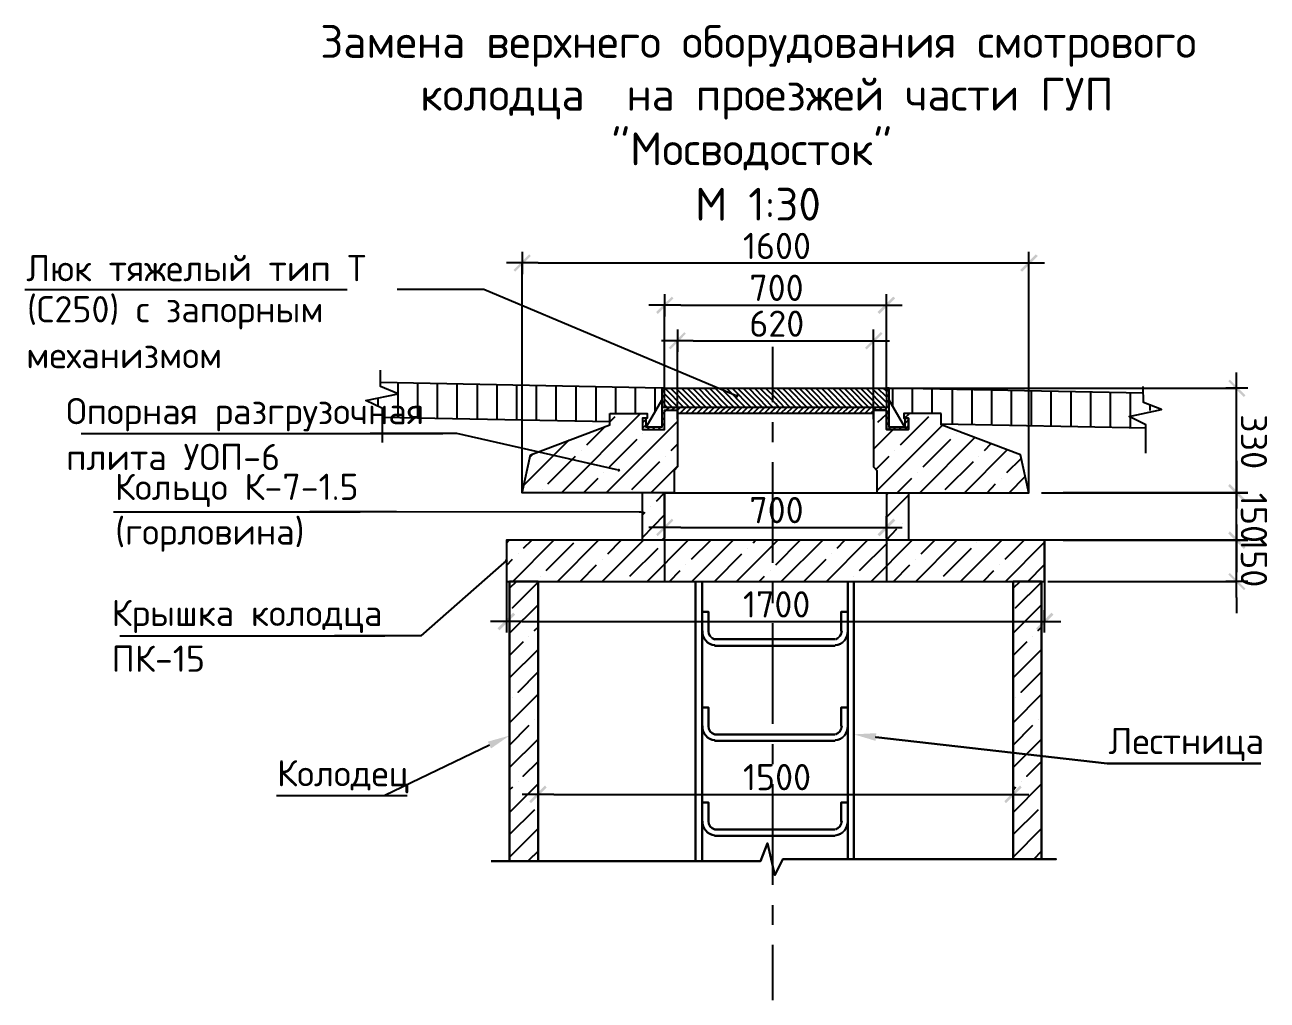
# Model space of a CAD drawing. Extents: x 8646 to 18206, y -17605 to -192.
# Drawn here: x 11569.6 to 11700.4, y -8109.2 to -8006.6 of the extents above; entities that cross this region are included whole.
import ezdxf

# ---------------------------------------------------------------- set-up
doc = ezdxf.new("R2010")
doc.units = 0
for name, color, linetype in [('PDF__0', 7, 'CONTINUOUS'), ('PDF__КОНСТРУКЦИЯ_КОЛОДЦА', 7, 'CONTINUOUS'), ('PDF__ТЕКСТ', 7, 'CONTINUOUS'), ('PDF__УСИЛЕНИЕ', 7, 'CONTINUOUS')]:
    doc.layers.add(name, color=color, linetype=linetype)
doc.styles.add('PDF_ISOCPEUR', font='isocpeur.ttf')

msp = doc.modelspace()

# ---------------------------------------------------------------- linework, layer by layer
at = {"layer": 'PDF__0', "linetype": 'CONTINUOUS'}
for points in [[(11621.963, -8030.485), (11621.963, -8032.816)], [(11675.318, -8032.816), (11675.318, -8030.485)], [(11623.658, -8031.63), (11620.31, -8031.63)], [(11673.665, -8031.63), (11676.971, -8031.63)], [(11636.965, -8034.935), (11636.965, -8037.266)], [(11660.316, -8037.266), (11660.316, -8034.935)], [(11638.66, -8036.079), (11635.312, -8036.079)], [(11658.663, -8036.079), (11661.969, -8036.079)], [(11638.321, -8038.664), (11638.321, -8040.995)], [(11658.96, -8040.995), (11658.96, -8038.664)], [(11639.974, -8039.851), (11636.626, -8039.851)], [(11657.307, -8039.851), (11660.655, -8039.851)], [(11697.185, -8046.504), (11697.185, -8043.157)], [(11698.372, -8044.809), (11696.041, -8044.809)], [(11636.118, -8056.718), (11636.965, -8055.828)], [(11660.316, -8056.04), (11660.528, -8055.828)], [(11660.316, -8058.413), (11662.647, -8056.082)], [(11634.634, -8058.159), (11634.931, -8057.862)], [(11635.524, -8057.269), (11635.524, -8057.269)], [(11634.634, -8060.532), (11636.965, -8058.159)], [(11636.965, -8058.286), (11636.965, -8060.617)], [(11660.316, -8060.617), (11660.316, -8058.286)], [(11662.011, -8059.049), (11662.011, -8059.049)], [(11662.604, -8058.455), (11662.647, -8058.455)], [(11638.66, -8059.472), (11635.312, -8059.472)], [(11636.668, -8060.828), (11636.965, -8060.532)], [(11658.663, -8059.472), (11661.969, -8059.472)], [(11660.316, -8060.786), (11661.418, -8059.642)], [(11662.604, -8060.828), (11662.647, -8060.786)], [(11697.185, -8066.846), (11697.185, -8063.498)], [(11698.372, -8065.151), (11696.041, -8065.151)], [(11620.31, -8068.202), (11620.31, -8070.533)], [(11676.971, -8070.533), (11676.971, -8068.202)], [(11621.963, -8069.389), (11618.658, -8069.389)], [(11675.318, -8069.389), (11678.666, -8069.389)], [(11623.658, -8086.383), (11623.658, -8088.714)], [(11673.665, -8088.714), (11673.665, -8086.383)], [(11625.311, -8087.569), (11621.963, -8087.569)], [(11671.97, -8087.569), (11675.318, -8087.569)]]:
    msp.add_lwpolyline(points, dxfattribs=at)
for points in [[(11697.185, -8057.481), (11697.185, -8054.175)], [(11698.372, -8055.828), (11696.041, -8055.828)], [(11697.185, -8062.481), (11697.185, -8059.176)], [(11698.372, -8060.828), (11696.041, -8060.828)]]:
    msp.add_lwpolyline(points, close=True, dxfattribs=at)
for points in [[(11622.726, -8030.74), (11621.243, -8032.562), (11621.073, -8032.392)], [(11622.895, -8030.909), (11622.726, -8030.74), (11621.243, -8032.562)], [(11674.385, -8032.392), (11674.597, -8032.562), (11676.038, -8030.74)], [(11674.597, -8032.562), (11676.038, -8030.74), (11676.25, -8030.909)], [(11637.728, -8035.189), (11636.245, -8037.012), (11636.075, -8036.8)], [(11637.897, -8035.359), (11637.728, -8035.189), (11636.245, -8037.012)], [(11659.383, -8036.8), (11659.595, -8037.012), (11661.036, -8035.189)], [(11659.595, -8037.012), (11661.036, -8035.189), (11661.248, -8035.359)], [(11639.042, -8038.919), (11637.601, -8040.741), (11637.389, -8040.571)], [(11639.211, -8039.088), (11639.042, -8038.919), (11637.601, -8040.741)], [(11658.07, -8040.571), (11658.239, -8040.741), (11659.722, -8038.919)], [(11658.239, -8040.741), (11659.722, -8038.919), (11659.892, -8039.088)], [(11698.118, -8045.572), (11696.295, -8044.089), (11696.465, -8043.919)], [(11697.948, -8045.742), (11698.118, -8045.572), (11696.295, -8044.089)], [(11696.465, -8054.895), (11696.295, -8055.107), (11698.118, -8056.548)], [(11696.465, -8054.895), (11696.295, -8055.107), (11698.118, -8056.548)], [(11696.295, -8055.107), (11698.118, -8056.548), (11697.948, -8056.76)], [(11696.295, -8055.107), (11698.118, -8056.548), (11697.948, -8056.76)], [(11637.728, -8058.54), (11636.245, -8060.405), (11636.075, -8060.193)], [(11637.897, -8058.752), (11637.728, -8058.54), (11636.245, -8060.405)], [(11659.383, -8060.193), (11659.595, -8060.405), (11661.036, -8058.54)], [(11659.595, -8060.405), (11661.036, -8058.54), (11661.248, -8058.752)], [(11698.118, -8061.549), (11696.295, -8060.108), (11696.465, -8059.896)], [(11696.465, -8059.896), (11696.295, -8060.108), (11698.118, -8061.549)], [(11697.948, -8061.761), (11698.118, -8061.549), (11696.295, -8060.108)], [(11696.295, -8060.108), (11698.118, -8061.549), (11697.948, -8061.761)], [(11698.118, -8065.914), (11696.295, -8064.431), (11696.465, -8064.261)], [(11697.948, -8066.083), (11698.118, -8065.914), (11696.295, -8064.431)], [(11621.031, -8068.457), (11619.59, -8070.321), (11619.378, -8070.109)], [(11621.243, -8068.669), (11621.031, -8068.457), (11619.59, -8070.321)], [(11676.081, -8070.109), (11676.25, -8070.321), (11677.691, -8068.457)], [(11676.25, -8070.321), (11677.691, -8068.457), (11677.903, -8068.669)], [(11624.379, -8086.637), (11622.895, -8088.502), (11622.726, -8088.29)], [(11624.548, -8086.849), (11624.379, -8086.637), (11622.895, -8088.502)], [(11672.733, -8088.29), (11672.902, -8088.502), (11674.385, -8086.637)], [(11672.902, -8088.502), (11674.385, -8086.637), (11674.555, -8086.849)]]:
    msp.add_solid(points, dxfattribs=at)
at = {"layer": 'PDF__КОНСТРУКЦИЯ_КОЛОДЦА', "linetype": 'CONTINUOUS'}
for points in [[(11607.258, -8050.53), (11607.258, -8046.971), (11605.52, -8046.123), (11608.91, -8045.403), (11607.046, -8044.64), (11607.046, -8042.945)], [(11687.608, -8051.675), (11687.608, -8048.666), (11685.87, -8047.818), (11689.26, -8047.055), (11687.396, -8046.335), (11687.353, -8044.64)]]:
    msp.add_lwpolyline(points, dxfattribs=at)
at = {"layer": 'PDF__УСИЛЕНИЕ', "linetype": 'CONTINUOUS'}
for points in [[(11621.963, -8055.828), (11621.963, -8031.63)], [(11623.658, -8031.63), (11673.665, -8031.63)], [(11675.318, -8055.828), (11675.318, -8031.63)], [(11569.625, -8034.427), (11603.571, -8034.427)], [(11644.424, -8045.572), (11644.254, -8045.53), (11617.937, -8034.427), (11608.826, -8034.427)], [(11636.965, -8044.809), (11636.965, -8036.079)], [(11638.66, -8036.079), (11658.663, -8036.079)], [(11660.316, -8044.809), (11660.316, -8036.079)], [(11638.321, -8048.072), (11638.321, -8039.851)], [(11639.974, -8039.851), (11657.307, -8039.851)], [(11648.323, -8040.487), (11648.323, -8046.293)], [(11658.96, -8048.072), (11658.96, -8039.851)], [(11636.668, -8044.809), (11607.046, -8044.216)], [(11608.91, -8045.36), (11608.91, -8044.258)], [(11610.987, -8047.988), (11610.987, -8044.301)], [(11613.064, -8048.03), (11613.064, -8044.343)], [(11615.14, -8048.072), (11615.14, -8044.386)], [(11617.259, -8048.115), (11617.259, -8044.428)], [(11619.336, -8048.157), (11619.336, -8044.47)], [(11621.412, -8048.2), (11621.412, -8044.513)], [(11623.489, -8048.242), (11623.489, -8044.555)], [(11625.565, -8048.284), (11625.565, -8044.597)], [(11627.642, -8048.327), (11627.642, -8044.64)], [(11629.761, -8048.369), (11629.761, -8044.682)], [(11631.837, -8047.479), (11631.837, -8044.725)], [(11633.914, -8047.479), (11633.914, -8044.767)], [(11635.99, -8047.225), (11635.99, -8044.809)], [(11636.668, -8045.275), (11636.965, -8044.936)], [(11638.999, -8046.844), (11637.007, -8044.809)], [(11639.593, -8046.844), (11637.601, -8044.809)], [(11640.186, -8046.844), (11638.152, -8044.809)], [(11640.779, -8046.844), (11638.745, -8044.809)], [(11641.33, -8046.844), (11639.338, -8044.809)], [(11641.923, -8046.844), (11639.932, -8044.809)], [(11642.517, -8046.844), (11640.525, -8044.809)], [(11643.11, -8046.844), (11641.118, -8044.809)], [(11643.703, -8046.844), (11641.712, -8044.809)], [(11644.297, -8046.844), (11642.305, -8044.809)], [(11644.89, -8046.844), (11642.898, -8044.809)], [(11645.483, -8046.844), (11643.491, -8044.809)], [(11646.077, -8046.844), (11644.085, -8044.809)], [(11646.67, -8046.844), (11644.636, -8044.809)], [(11647.263, -8046.844), (11645.229, -8044.809)], [(11647.814, -8046.844), (11645.822, -8044.809)], [(11648.407, -8046.844), (11646.416, -8044.809)], [(11649.001, -8046.844), (11648.662, -8046.462), (11647.009, -8044.809)], [(11649.594, -8046.844), (11648.662, -8045.869), (11647.602, -8044.809)], [(11650.187, -8046.844), (11648.662, -8045.275), (11648.195, -8044.809)], [(11650.781, -8046.844), (11648.789, -8044.809)], [(11651.374, -8046.844), (11649.382, -8044.809)], [(11651.967, -8046.844), (11649.975, -8044.809)], [(11652.56, -8046.844), (11650.526, -8044.809)], [(11653.154, -8046.844), (11651.12, -8044.809)], [(11653.705, -8046.844), (11651.713, -8044.809)], [(11654.298, -8046.844), (11652.306, -8044.809)], [(11654.891, -8046.844), (11652.9, -8044.809)], [(11655.485, -8046.844), (11653.493, -8044.809)], [(11656.078, -8046.844), (11654.086, -8044.809)], [(11656.671, -8046.844), (11654.679, -8044.809)], [(11657.265, -8046.844), (11655.273, -8044.809)], [(11657.858, -8046.844), (11655.866, -8044.809)], [(11658.451, -8046.844), (11656.459, -8044.809)], [(11659.044, -8046.844), (11657.01, -8044.809)], [(11659.638, -8046.844), (11657.604, -8044.809)], [(11660.189, -8046.844), (11658.197, -8044.809)], [(11660.316, -8046.335), (11658.79, -8044.809)], [(11660.316, -8045.742), (11659.383, -8044.809)], [(11660.316, -8045.148), (11659.977, -8044.809)], [(11660.316, -8045.191), (11660.612, -8044.894)], [(11660.612, -8044.809), (11697.185, -8044.809)], [(11687.353, -8045.36), (11660.612, -8044.809)], [(11660.994, -8046.716), (11660.994, -8044.852)], [(11663.07, -8047.479), (11663.07, -8044.894)], [(11665.147, -8047.479), (11665.147, -8044.936)], [(11606.834, -8046.759), (11606.834, -8045.869)], [(11608.91, -8047.945), (11608.91, -8045.403)], [(11635.016, -8048.92), (11636.668, -8046.081)], [(11636.668, -8045.826), (11636.965, -8045.53)], [(11636.668, -8046.42), (11636.965, -8046.123)], [(11638.406, -8046.844), (11636.965, -8045.403)], [(11637.813, -8046.844), (11636.965, -8045.996)], [(11660.316, -8045.784), (11660.612, -8045.445)], [(11660.316, -8046.377), (11660.612, -8046.038)], [(11662.265, -8048.92), (11660.612, -8046.081)], [(11667.266, -8048.666), (11667.266, -8044.979)], [(11669.342, -8048.708), (11669.342, -8044.979)], [(11671.419, -8048.751), (11671.419, -8045.021)], [(11673.496, -8048.793), (11673.496, -8045.064)], [(11675.572, -8048.835), (11675.572, -8045.106)], [(11677.649, -8048.878), (11677.649, -8045.148)], [(11679.768, -8048.92), (11679.768, -8045.191)], [(11681.844, -8048.962), (11681.844, -8045.233)], [(11683.921, -8048.962), (11683.921, -8045.275)], [(11685.997, -8047.776), (11685.997, -8045.318)], [(11626.116, -8055.828), (11634.422, -8047.479)], [(11636.668, -8047.013), (11636.965, -8046.716)], [(11636.668, -8047.606), (11636.965, -8047.31), (11637.135, -8047.14), (11637.474, -8046.844)], [(11637.219, -8046.844), (11636.965, -8046.589)], [(11637.728, -8047.14), (11638.067, -8046.844)], [(11638.321, -8047.14), (11638.618, -8046.844)], [(11638.618, -8047.437), (11639.211, -8046.844)], [(11639.211, -8047.437), (11639.804, -8046.844)], [(11639.804, -8047.437), (11640.398, -8046.844)], [(11640.398, -8047.437), (11640.991, -8046.844)], [(11640.991, -8047.437), (11641.584, -8046.844)], [(11641.584, -8047.437), (11642.178, -8046.844)], [(11642.178, -8047.437), (11642.771, -8046.844)], [(11642.729, -8047.437), (11643.364, -8046.844)], [(11643.322, -8047.437), (11643.958, -8046.844)], [(11643.915, -8047.437), (11644.551, -8046.844)], [(11644.509, -8047.437), (11645.102, -8046.844)], [(11645.102, -8047.437), (11645.695, -8046.844)], [(11645.695, -8047.437), (11646.288, -8046.844)], [(11646.288, -8047.437), (11646.882, -8046.844)], [(11646.882, -8047.437), (11647.475, -8046.844)], [(11647.475, -8047.437), (11648.068, -8046.844)], [(11648.068, -8047.437), (11648.662, -8046.844)], [(11648.619, -8047.437), (11648.662, -8047.437), (11649.255, -8046.844)], [(11649.213, -8047.437), (11649.848, -8046.844)], [(11649.806, -8047.437), (11650.442, -8046.844)], [(11650.399, -8047.437), (11650.992, -8046.844)], [(11650.992, -8047.437), (11651.586, -8046.844)], [(11651.586, -8047.437), (11652.179, -8046.844)], [(11652.179, -8047.437), (11652.772, -8046.844)], [(11652.772, -8047.437), (11653.366, -8046.844)], [(11653.366, -8047.437), (11653.959, -8046.844)], [(11653.959, -8047.437), (11654.552, -8046.844)], [(11654.552, -8047.437), (11655.146, -8046.844)], [(11655.103, -8047.437), (11655.739, -8046.844)], [(11655.696, -8047.437), (11656.332, -8046.844)], [(11656.29, -8047.437), (11656.925, -8046.844)], [(11656.883, -8047.437), (11657.476, -8046.844)], [(11657.476, -8047.437), (11658.07, -8046.844)], [(11658.07, -8047.437), (11658.663, -8046.844)], [(11658.663, -8047.437), (11659.256, -8046.844)], [(11659.426, -8048.412), (11660.316, -8047.564), (11660.612, -8047.225)], [(11659.511, -8047.14), (11659.85, -8046.844)], [(11660.104, -8047.14), (11660.612, -8046.632)], [(11662.223, -8047.988), (11662.731, -8047.479)], [(11688.074, -8047.183), (11688.074, -8046.589)], [(11697.185, -8052.48), (11697.185, -8054.175), (11697.185, -8046.504)], [(11631.202, -8048.369), (11607.258, -8047.903)], [(11628.786, -8050.785), (11630.735, -8048.835)], [(11630.82, -8055.828), (11638.321, -8048.327)], [(11631.202, -8048.369), (11631.753, -8047.818)], [(11634.634, -8048.454), (11635.016, -8048.072)], [(11634.634, -8049.047), (11635.016, -8048.666)], [(11636.668, -8048.2), (11636.965, -8047.903)], [(11636.668, -8048.793), (11636.965, -8048.496)], [(11648.323, -8048.412), (11648.323, -8050.488)], [(11659.299, -8055.616), (11666.206, -8048.708)], [(11660.316, -8048.115), (11660.612, -8047.818)], [(11660.316, -8048.708), (11660.612, -8048.412)], [(11661.799, -8050.785), (11664.766, -8047.818)], [(11662.223, -8049.174), (11662.647, -8048.751)], [(11662.265, -8048.539), (11662.647, -8048.157)], [(11687.65, -8049.047), (11666.079, -8048.623)], [(11685.997, -8049.005), (11685.997, -8047.903)], [(11575.558, -8049.598), (11613.614, -8049.598)], [(11631.964, -8053.412), (11631.795, -8053.37), (11615.098, -8049.598), (11605.986, -8049.598)], [(11631.159, -8053.116), (11634.083, -8050.191)], [(11634.677, -8049.598), (11634.677, -8049.598)], [(11635.143, -8049.174), (11635.355, -8048.92)], [(11635.694, -8049.174), (11635.948, -8048.92)], [(11636.287, -8049.174), (11636.541, -8048.92)], [(11636.88, -8049.174), (11636.965, -8049.09)], [(11658.96, -8051.251), (11661.036, -8049.174), (11661.29, -8048.92)], [(11660.485, -8049.174), (11660.697, -8048.92)], [(11661.63, -8049.174), (11661.884, -8048.92)], [(11663.833, -8055.828), (11669.639, -8050.022)], [(11664.172, -8053.116), (11667.096, -8050.191)], [(11667.69, -8049.598), (11667.69, -8049.598)], [(11622.133, -8055.065), (11626.921, -8050.276)], [(11628.193, -8051.378), (11628.193, -8051.378)], [(11637.643, -8051.378), (11638.321, -8050.7)], [(11661.206, -8051.378), (11661.206, -8051.378)], [(11668.537, -8055.828), (11673.072, -8051.293)], [(11670.656, -8051.378), (11671.334, -8050.658)], [(11622.811, -8052.056), (11623.15, -8051.717)], [(11624.675, -8054.895), (11627.599, -8051.971)], [(11633.532, -8055.489), (11636.457, -8052.522)], [(11637.05, -8051.971), (11637.05, -8051.971)], [(11648.323, -8052.607), (11648.323, -8063.202)], [(11659.214, -8053.37), (11660.612, -8051.971)], [(11666.503, -8055.489), (11669.47, -8052.522)], [(11670.063, -8051.971), (11670.063, -8051.971)], [(11672.987, -8053.709), (11674.513, -8052.226)], [(11630.566, -8053.709), (11630.566, -8053.709)], [(11635.524, -8055.828), (11638.321, -8053.031)], [(11663.579, -8053.709), (11663.579, -8053.709)], [(11628.447, -8055.828), (11629.973, -8054.302)], [(11661.46, -8055.828), (11662.986, -8054.302)], [(11670.91, -8055.828), (11671.8, -8054.895)], [(11672.394, -8054.302), (11672.394, -8054.302)], [(11673.241, -8055.828), (11674.936, -8054.133)], [(11624.082, -8055.489), (11624.082, -8055.489)], [(11634.634, -8060.828), (11634.634, -8055.828)], [(11636.965, -8060.828), (11636.965, -8055.828), (11660.316, -8055.828), (11660.316, -8060.828)], [(11636.965, -8055.828), (11636.965, -8059.472)], [(11637.897, -8055.828), (11637.982, -8055.743)], [(11660.316, -8055.828), (11660.316, -8059.472)], [(11662.647, -8055.828), (11662.647, -8060.828)], [(11676.632, -8055.828), (11697.185, -8055.828), (11678.92, -8055.828)], [(11678.92, -8060.828), (11697.185, -8060.828), (11697.185, -8055.828)], [(11578.949, -8057.82), (11604.927, -8057.82)], [(11634.465, -8057.862), (11634.295, -8057.862), (11608.741, -8057.82), (11599.63, -8057.82)], [(11697.185, -8059.176), (11697.185, -8057.481)], [(11638.66, -8059.472), (11658.663, -8059.472)], [(11620.31, -8060.828), (11620.31, -8069.389)], [(11677.31, -8065.151), (11697.185, -8065.151), (11697.185, -8060.828), (11676.971, -8060.828), (11676.971, -8069.389)], [(11620.183, -8063.117), (11620.056, -8063.202), (11611.326, -8070.872), (11602.215, -8070.872)], [(11697.185, -8062.481), (11697.185, -8064.176)], [(11648.323, -8065.321), (11648.323, -8067.44)], [(11697.185, -8066.846), (11697.185, -8068.499)], [(11621.963, -8069.389), (11675.318, -8069.389)], [(11648.323, -8069.558), (11648.323, -8080.153)], [(11579.627, -8070.872), (11607.512, -8070.872)], [(11648.323, -8082.272), (11648.323, -8084.391)], [(11648.323, -8086.51), (11648.323, -8097.105)], [(11623.658, -8088.926), (11623.658, -8087.569)], [(11625.311, -8087.569), (11671.97, -8087.569)], [(11673.665, -8088.926), (11673.665, -8087.569)], [(11648.323, -8099.224), (11648.323, -8101.3)], [(11648.323, -8103.419), (11648.323, -8109.225)]]:
    msp.add_lwpolyline(points, dxfattribs=at)
for points in [[(11648.662, -8047.437), (11658.96, -8047.437), (11658.96, -8047.14), (11660.316, -8047.14), (11660.316, -8049.174), (11662.647, -8049.174), (11662.647, -8047.988), (11662.265, -8047.988), (11662.265, -8048.92), (11660.612, -8048.92), (11660.612, -8044.809), (11660.316, -8044.809), (11660.316, -8046.844), (11648.662, -8046.844), (11636.965, -8046.844), (11636.965, -8044.809), (11636.668, -8044.809), (11636.668, -8048.92), (11635.016, -8048.92), (11635.016, -8047.988), (11634.634, -8047.988), (11634.634, -8049.174), (11636.965, -8049.174), (11636.965, -8047.14), (11638.321, -8047.14), (11638.321, -8047.437)], [(11648.662, -8044.809), (11660.316, -8044.809), (11660.316, -8046.844), (11648.662, -8046.844), (11636.965, -8046.844), (11636.965, -8044.809)], [(11631.202, -8047.479), (11635.143, -8047.479), (11635.143, -8047.988), (11634.634, -8047.988), (11634.634, -8049.174), (11636.965, -8049.174), (11636.965, -8047.14), (11638.321, -8047.14), (11638.321, -8053.116), (11637.982, -8053.497), (11637.982, -8055.828), (11621.963, -8055.828), (11622.853, -8051.844), (11631.202, -8048.666)], [(11666.079, -8047.479), (11662.138, -8047.479), (11662.138, -8047.988), (11662.647, -8047.988), (11662.647, -8049.174), (11660.316, -8049.174), (11660.316, -8047.14), (11658.96, -8047.14), (11658.96, -8053.116), (11659.299, -8053.497), (11659.299, -8055.828), (11675.318, -8055.828), (11674.428, -8051.844), (11666.079, -8048.666)]]:
    msp.add_lwpolyline(points, close=True, dxfattribs=at)
at = {"layer": 'PDF__УСИЛЕНИЕ', "color": 252, "linetype": 'CONTINUOUS'}
for points in [[(11676.971, -8065.151), (11676.971, -8060.828), (11620.31, -8060.828), (11620.31, -8065.151)], [(11620.649, -8094.604), (11620.649, -8065.151), (11623.658, -8065.151), (11623.658, -8094.604), (11623.658, -8065.151), (11620.649, -8065.151)], [(11621.37, -8065.151), (11620.649, -8065.872)], [(11623.658, -8065.236), (11620.946, -8067.948)], [(11640.228, -8065.151), (11640.228, -8094.604)], [(11640.906, -8094.604), (11640.906, -8065.151)], [(11656.247, -8065.151), (11656.247, -8094.392)], [(11656.883, -8094.392), (11656.883, -8065.151)], [(11673.665, -8094.392), (11673.665, -8065.151), (11676.632, -8065.151), (11676.632, -8094.392), (11676.632, -8065.151), (11673.665, -8065.151)], [(11674.385, -8065.151), (11673.665, -8065.872)], [(11676.632, -8065.236), (11673.919, -8067.948)], [(11623.658, -8067.609), (11620.649, -8070.618)], [(11640.906, -8070.406), (11640.906, -8068.372), (11641.584, -8068.372), (11641.584, -8070.406), (11641.584, -8068.372), (11640.906, -8068.372)], [(11656.247, -8070.406), (11656.247, -8068.372), (11655.569, -8068.372), (11655.569, -8070.406), (11655.569, -8068.372), (11656.247, -8068.372)], [(11676.632, -8067.609), (11673.665, -8070.618)], [(11623.658, -8069.982), (11623.277, -8070.321)], [(11676.632, -8069.982), (11676.293, -8070.321)], [(11622.09, -8071.508), (11620.649, -8072.949)], [(11623.658, -8072.313), (11620.649, -8075.322)], [(11654.891, -8071.254), (11642.22, -8071.254)], [(11642.22, -8071.932), (11654.891, -8071.932)], [(11675.106, -8071.508), (11673.665, -8072.949)], [(11676.632, -8072.313), (11673.665, -8075.322)], [(11623.658, -8074.686), (11621.539, -8076.805)], [(11676.632, -8074.686), (11674.513, -8076.805)], [(11623.658, -8077.017), (11620.649, -8080.026)], [(11676.632, -8077.017), (11673.665, -8080.026)], [(11640.906, -8080.407), (11640.906, -8078.416), (11641.584, -8078.416), (11641.584, -8080.407), (11641.584, -8078.416), (11640.906, -8078.416)], [(11656.247, -8080.407), (11656.247, -8078.416), (11655.569, -8078.416), (11655.569, -8080.407), (11655.569, -8078.416), (11656.247, -8078.416)], [(11622.684, -8080.323), (11620.649, -8082.399)], [(11654.891, -8081.255), (11642.22, -8081.255)], [(11699.728, -8084.306), (11683.539, -8084.306), (11659.214, -8081.552), (11683.539, -8084.306)], [(11675.699, -8080.323), (11673.665, -8082.399)], [(11623.658, -8081.764), (11620.649, -8084.73)], [(11642.22, -8081.933), (11654.891, -8081.933)], [(11676.632, -8081.764), (11673.665, -8084.73)], [(11623.658, -8084.094), (11622.09, -8085.662)], [(11676.632, -8084.094), (11675.106, -8085.662)], [(11623.658, -8086.468), (11620.649, -8089.476)], [(11620.946, -8086.807), (11620.649, -8087.103)], [(11676.632, -8086.468), (11673.665, -8089.476)], [(11673.919, -8086.807), (11673.665, -8087.103)], [(11623.277, -8089.18), (11620.649, -8091.807)], [(11640.906, -8090.409), (11640.906, -8088.417), (11641.584, -8088.417), (11641.584, -8090.409), (11641.584, -8088.417), (11640.906, -8088.417)], [(11656.247, -8090.409), (11656.247, -8088.417), (11655.569, -8088.417), (11655.569, -8090.409), (11655.569, -8088.417), (11656.247, -8088.417)], [(11676.293, -8089.18), (11673.665, -8091.807)], [(11623.658, -8091.172), (11620.649, -8094.18)], [(11654.891, -8091.256), (11642.22, -8091.256)], [(11642.22, -8091.934), (11654.891, -8091.934)], [(11676.632, -8091.172), (11673.665, -8094.18)], [(11618.7, -8094.604), (11647.051, -8094.604), (11647.814, -8092.697), (11648.577, -8096.088), (11649.424, -8094.392), (11678.2, -8094.392), (11649.424, -8094.392), (11648.577, -8096.088), (11647.814, -8092.697), (11647.051, -8094.604)], [(11623.658, -8093.545), (11622.684, -8094.477)], [(11676.632, -8093.545), (11675.826, -8094.392)]]:
    msp.add_lwpolyline(points, close=True, dxfattribs=at)
for points in [[(11620.31, -8061.125), (11620.607, -8060.828)], [(11620.988, -8065.151), (11625.311, -8060.828)], [(11622.133, -8061.676), (11622.98, -8060.828)], [(11624.506, -8064.007), (11627.43, -8061.083)], [(11625.692, -8065.151), (11630.015, -8060.828)], [(11630.396, -8065.151), (11634.761, -8060.828)], [(11630.99, -8062.269), (11632.388, -8060.828)], [(11633.321, -8064.6), (11636.287, -8061.676)], [(11635.143, -8065.151), (11639.465, -8060.828)], [(11636.88, -8061.083), (11636.88, -8061.083)], [(11636.965, -8060.828), (11636.965, -8065.151)], [(11639.804, -8062.82), (11641.839, -8060.828)], [(11639.847, -8065.151), (11644.169, -8060.828)], [(11644.551, -8065.151), (11648.874, -8060.828)], [(11645.695, -8061.676), (11645.695, -8061.676)], [(11646.288, -8061.083), (11646.543, -8060.828)], [(11648.662, -8063.414), (11651.247, -8060.828)], [(11649.255, -8065.151), (11653.62, -8060.828)], [(11654.001, -8065.151), (11658.324, -8060.828)], [(11655.146, -8061.676), (11655.951, -8060.828)], [(11657.476, -8064.007), (11660.443, -8061.083)], [(11658.705, -8065.151), (11663.028, -8060.828)], [(11660.316, -8060.828), (11660.316, -8065.151)], [(11663.409, -8065.151), (11667.732, -8060.828)], [(11663.96, -8062.269), (11665.401, -8060.828)], [(11666.334, -8064.6), (11669.258, -8061.676)], [(11668.113, -8065.151), (11672.478, -8060.828)], [(11669.851, -8061.083), (11669.851, -8061.083)], [(11672.817, -8062.82), (11674.809, -8060.828)], [(11672.86, -8065.151), (11676.971, -8061.04)], [(11620.31, -8063.498), (11620.946, -8062.82)], [(11621.539, -8062.269), (11621.539, -8062.269)], [(11630.396, -8062.82), (11630.396, -8062.82)], [(11642.22, -8065.151), (11645.102, -8062.269)], [(11651.628, -8065.151), (11653.959, -8062.82)], [(11654.552, -8062.269), (11654.552, -8062.269)], [(11663.367, -8062.82), (11663.367, -8062.82)], [(11628.066, -8065.151), (11629.803, -8063.414)], [(11637.474, -8065.151), (11638.618, -8064.007)], [(11639.211, -8063.414), (11639.211, -8063.414)], [(11648.068, -8064.007), (11648.068, -8064.007)], [(11661.079, -8065.151), (11662.774, -8063.414)], [(11670.487, -8065.151), (11671.631, -8064.007)], [(11672.224, -8063.414), (11672.224, -8063.414)], [(11675.191, -8065.151), (11676.971, -8063.371)], [(11623.912, -8064.6), (11623.912, -8064.6)], [(11646.924, -8065.151), (11647.475, -8064.6)], [(11656.883, -8064.6), (11656.883, -8064.6)], [(11622.684, -8070.915), (11622.684, -8070.915)], [(11622.684, -8070.915), (11622.684, -8070.915)], [(11675.699, -8070.915), (11675.699, -8070.915)], [(11675.699, -8070.915), (11675.699, -8070.915)], [(11620.946, -8077.399), (11620.946, -8077.399)], [(11620.946, -8077.399), (11620.946, -8077.399)], [(11673.919, -8077.399), (11673.919, -8077.399)], [(11673.919, -8077.399), (11673.919, -8077.399)], [(11623.277, -8079.729), (11623.277, -8079.729)], [(11623.277, -8079.729), (11623.277, -8079.729)], [(11676.293, -8079.729), (11676.293, -8079.729)], [(11676.293, -8079.729), (11676.293, -8079.729)], [(11618.53, -8082.399), (11607.512, -8087.697)], [(11621.539, -8086.213), (11621.539, -8086.213)], [(11621.539, -8086.213), (11621.539, -8086.213)], [(11674.513, -8086.213), (11674.513, -8086.213)], [(11674.513, -8086.213), (11674.513, -8086.213)], [(11596.112, -8087.697), (11609.885, -8087.697)]]:
    msp.add_lwpolyline(points, dxfattribs=at)
for points in [[(11640.95, -8070.372, 0.3943625), (11642.256, -8071.881, -0.3943625)], [(11641.584, -8070.393, 0.332552), (11642.245, -8071.261, -0.332552)], [(11654.94, -8071.881, 0.3943625), (11656.246, -8070.372, -0.3943625)], [(11654.951, -8071.261, 0.332552), (11655.612, -8070.393, -0.332552)], [(11640.95, -8080.373, 0.3943625), (11642.256, -8081.882, -0.3943625)], [(11641.584, -8080.394, 0.332552), (11642.245, -8081.262, -0.332552)], [(11654.94, -8081.882, 0.3943625), (11656.246, -8080.373, -0.3943625)], [(11654.951, -8081.262, 0.332552), (11655.612, -8080.394, -0.332552)], [(11640.95, -8090.375, 0.3943625), (11642.256, -8091.884, -0.3943625)], [(11641.584, -8090.395, 0.332552), (11642.245, -8091.264, -0.332552)], [(11654.94, -8091.884, 0.3943625), (11656.246, -8090.375, -0.3943625)], [(11654.951, -8091.264, 0.332552), (11655.612, -8090.395, -0.332552)]]:
    msp.add_lwpolyline(points, format="xyb", close=True, dxfattribs=at)
at = {"layer": 'PDF__УСИЛЕНИЕ', "linetype": 'CONTINUOUS'}
for points in [[(11644.509, -8045.487), (11644.424, -8045.572), (11644.551, -8045.657)], [(11644.424, -8045.572), (11644.551, -8045.657), (11644.424, -8045.699)], [(11644.551, -8045.657), (11644.424, -8045.699), (11644.509, -8045.826)], [(11644.551, -8045.657), (11644.636, -8045.487), (11644.509, -8045.487)], [(11644.509, -8045.826), (11644.636, -8045.826), (11644.551, -8045.657)], [(11644.72, -8045.572), (11644.551, -8045.657), (11644.636, -8045.487)], [(11644.72, -8045.699), (11644.72, -8045.572), (11644.551, -8045.657)], [(11644.636, -8045.826), (11644.551, -8045.657), (11644.72, -8045.699)], [(11632.049, -8053.327), (11631.964, -8053.412), (11632.134, -8053.455)], [(11631.964, -8053.412), (11632.134, -8053.455), (11632.007, -8053.539)], [(11632.134, -8053.455), (11632.007, -8053.539), (11632.092, -8053.624)], [(11632.134, -8053.455), (11632.176, -8053.285), (11632.049, -8053.327)], [(11632.092, -8053.624), (11632.219, -8053.582), (11632.134, -8053.455)], [(11632.261, -8053.37), (11632.134, -8053.455), (11632.176, -8053.285)], [(11632.303, -8053.497), (11632.261, -8053.37), (11632.134, -8053.455)], [(11632.219, -8053.582), (11632.134, -8053.455), (11632.303, -8053.497)], [(11634.507, -8057.777), (11634.465, -8057.862), (11634.634, -8057.862)], [(11634.465, -8057.862), (11634.634, -8057.862), (11634.507, -8057.989)], [(11634.634, -8057.862), (11634.634, -8057.692), (11634.507, -8057.777)], [(11634.634, -8057.862), (11634.507, -8057.989), (11634.634, -8058.031)], [(11634.761, -8057.777), (11634.634, -8057.862), (11634.634, -8057.692)], [(11634.804, -8057.862), (11634.761, -8057.777), (11634.634, -8057.862)], [(11634.634, -8058.031), (11634.761, -8057.989), (11634.634, -8057.862)], [(11634.761, -8057.989), (11634.634, -8057.862), (11634.804, -8057.862)], [(11620.31, -8062.99), (11620.183, -8062.863), (11620.141, -8062.99)], [(11620.141, -8062.99), (11620.183, -8063.117), (11620.31, -8062.99)], [(11620.31, -8062.82), (11620.31, -8062.99), (11620.183, -8062.863)], [(11620.183, -8063.117), (11620.31, -8062.99), (11620.31, -8063.159)], [(11620.437, -8062.905), (11620.31, -8062.82), (11620.31, -8062.99)], [(11620.48, -8062.99), (11620.31, -8062.99), (11620.437, -8062.905)], [(11620.31, -8062.99), (11620.31, -8063.159), (11620.437, -8063.117)], [(11620.437, -8063.117), (11620.48, -8062.99), (11620.31, -8062.99)]]:
    msp.add_solid(points, dxfattribs=at)
at = {"layer": 'PDF__УСИЛЕНИЕ', "color": 252, "linetype": 'CONTINUOUS'}
for points in [[(11618.361, -8082.018), (11620.649, -8081.382), (11618.7, -8082.738)], [(11659.172, -8081.933), (11656.883, -8081.255), (11659.256, -8081.128)], [(11659.172, -8081.933), (11656.883, -8081.255), (11659.256, -8081.128)]]:
    msp.add_solid(points, dxfattribs=at)

# ---------------------------------------------------------------- texts
at = {"layer": 'PDF__ТЕКСТ', "linetype": 'CONTINUOUS', "attachment_point": 4, "style": 'PDF_ISOCPEUR'}
for s, insert, char_height in [('Замена верхнего оборудования смотрового', (11600.724, -8008.807), 3.45179), ('колодца  на проезжей части ГУП', (11611.234, -8014.359), 3.45179), ('"Мосводосток"', (11631.365, -8019.91), 3.45179), ('М 1:30', (11640.18, -8025.462), 3.4518), ('1600', (11645.21, -8029.855), 2.7614), ('Люк тяжелый тип Т', (11569.773, -8032.186), 2.76143), ('700', (11645.888, -8034.263), 2.7614), ('(С250) с запорным', (11569.858, -8036.89), 2.76143), ('620', (11645.888, -8038.035), 2.7614), ('механизмом', (11569.773, -8041.34), 2.7614), ('Опорная разгрузочная', (11573.969, -8047.613), 2.76143), ('плита УОП-6', (11573.969, -8052.062), 2.76143), ('Кольцо К-7-1.5', (11579.097, -8055.58), 2.76143), ('700', (11645.888, -8057.657), 2.7614), ('(горловина)', (11579.139, -8060.284), 2.76143), ('Крышка колодца', (11578.758, -8068.845), 2.76143), ('1700', (11645.21, -8067.574), 2.7614), ('ПК-15', (11578.758, -8073.295), 2.7614), ('1500', (11645.21, -8085.755), 2.7614)]:
    msp.add_mtext(s, dxfattribs=dict(at, insert=insert, char_height=char_height))
at = {"layer": 'PDF__ТЕКСТ', "linetype": 'CONTINUOUS', "char_height": 2.7614, "attachment_point": 4, "rotation": 270, "style": 'PDF_ISOCPEUR'}
for s, insert in [('330', (11699.005, -8047.565)), ('150', (11699.005, -8055.83)), ('150', (11699.005, -8060.492))]:
    msp.add_mtext(s, dxfattribs=dict(at, insert=insert))
at = {"layer": 'PDF__ТЕКСТ', "color": 252, "linetype": 'CONTINUOUS', "char_height": 2.7614, "attachment_point": 4, "style": 'PDF_ISOCPEUR'}
for s, insert in [('Лестница', (11683.691, -8082.322)), ('Колодец', (11596.176, -8085.713))]:
    msp.add_mtext(s, dxfattribs=dict(at, insert=insert))

doc.saveas('drawing.dxf')
